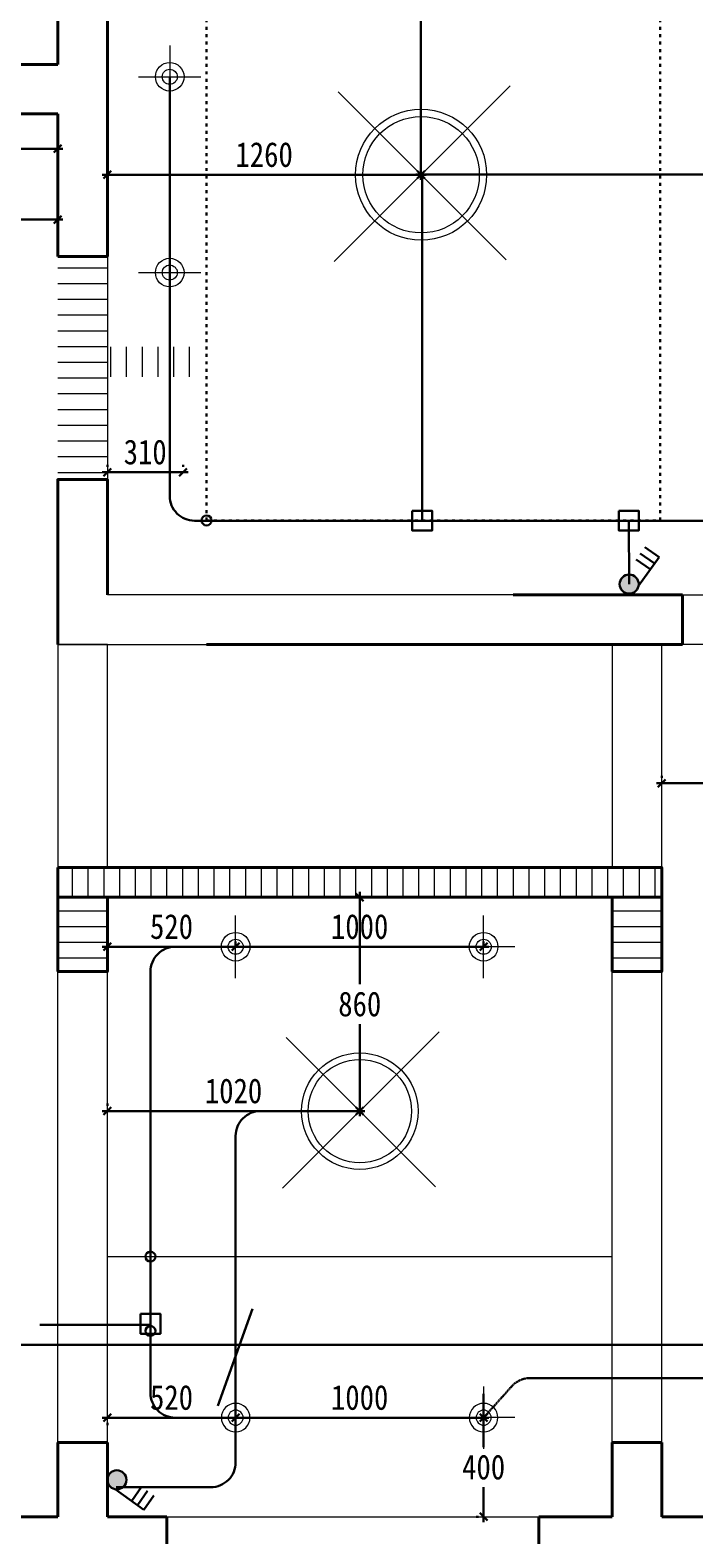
# Model space of a CAD drawing. Header units: millimetres. Extents: x -64529 to 3079702, y -28926 to 77119.
# Drawn here: x -25290 to -22613, y 39994 to 46066 of the extents above; entities that cross this region are included whole.
import ezdxf

# ---------------------------------------------------------------- set-up
doc = ezdxf.new("R2010")
doc.units = ezdxf.units.MM
doc.header["$LTSCALE"] = 10
doc.linetypes.add('ACAD_ISO03W100', pattern=[30, 12, -18])
doc.linetypes.add('DASH', pattern=[0.35, 0.25, -0.1])
doc.layers.get('0').update_dxf_attribs({"color": 255})
doc.layers.get('Defpoints').update_dxf_attribs({"color": 255})
for name, color, linetype, lineweight in [('1浅浅', 251, 'Continuous', 20), ('1灯位开关布线图', 1, 'Continuous', 30), ('1灯位开关布置图', 5, 'Continuous', 30), ('1灯具', 2, 'Continuous', 30), ('1空调', 3, 'Continuous', 30), ('灯具', 52, 'Continuous', 0)]:
    doc.layers.add(name, color=color, linetype=linetype, lineweight=lineweight)
doc.layers.add('图例及功率参数表', color=252, linetype='Continuous')
doc.styles.add('夏建东', font='', dxfattribs={"width": 0.85})
doc.styles.get('夏建东').set_extended_font_data('SimSun')
doc.dimstyles.new('g', dxfattribs={"dimtxt": 100, "dimasz": 31, "dimexe": 21, "dimexo": 30, "dimgap": 31, "dimtad": 1, "dimtih": 1, "dimtoh": 1, "dimdec": 0, "dimrnd": 10, "dimdsep": 46, "dimtxsty": '夏建东', "dimblk": 'OBLIQUE', "dimcen": 2.5, "dimdle": 21, "dimclrd": 5, "dimclre": 5, "dimclrt": 5, "dimadec": 0, "dimazin": 0, "dimtfac": 1, "dimtdec": 0, "dimtmove": 2, "dimatfit": 3, "dimldrblk": 'DOT', "dimfxl": 300, "dimlwd": -1, "dimlwe": -1, "dimarcsym": 1})
pattern_1 = [(180, (-735810.8, 30637.92), (-1e-14, -63.5), [])]

# ---------------------------------------------------------------- blocks, each defined once
blk = doc.blocks.new('20180504.16014101')
h = blk.add_hatch(color=7)
h.dxf.hatch_style = 1
edge = h.paths.add_edge_path()
edge.add_arc((158.8, 98.9), 38.5, 0, 360)
at = {"color": 7}
for p, q in [((129.4, 123.7), (0, 63.2)), ((0, 63.2), (31.3, 0)), ((29.3, 74.7), (59.6, 13)), ((55.5, 88.2), (85.8, 25.7))]:
    blk.add_line(p, q, dxfattribs=at)
blk.add_circle((158.8, 98.9), 38.5, dxfattribs=at)
blk = doc.blocks.new('_Oblique')
at = {"color": 0, "linetype": 'ByBlock', "lineweight": -2}
blk.add_line((-0.5, -0.5), (0.5, 0.5), dxfattribs=at)
blk = doc.blocks.new('*D386')
at = {"layer": '1灯位开关布置图', "color": 5, "transparency": 16777216}
for p, q in [((-23734.4, 47177.2), (-23734.6, 47177.2)), ((-23713.6, 47198.2), (-23713.6, 46410.5)), ((-23713.6, 45460.9), (-23713.6, 46248.5)), ((-23743.6, 45481.9), (-23734.6, 45481.9))]:
    blk.add_line(p, q, dxfattribs=at)
at = {"layer": 'Defpoints', "color": 0, "lineweight": 30, "transparency": 16777216}
for p in [(-23704.4, 47177.2), (-23713.6, 45481.9), (-23713.6, 45481.9)]:
    blk.add_point(p, dxfattribs=at)
at = {"layer": '1灯位开关布置图', "color": 5, "transparency": 16777216, "xscale": 31, "yscale": 31, "zscale": 31}
for p, rotation in [((-23713.6, 47177.2), 90), ((-23713.6, 45481.9), 270)]:
    blk.add_blockref('_Oblique', p, dxfattribs=dict(at, rotation=rotation))
at = {"layer": '1灯位开关布置图', "color": 5, "transparency": 16777216, "insert": (-23713.6, 46329.5), "char_height": 100, "attachment_point": 5, "style": '夏建东'}
blk.add_mtext('1700', dxfattribs=at)
blk = doc.blocks.new('_Dot')
at = {"color": 0, "linetype": 'ByBlock', "lineweight": -2}
blk.add_line((-0.5, 0), (-1, 0), dxfattribs=at)
at = {"color": 0, "linetype": 'ByBlock', "const_width": 0.5}
blk.add_lwpolyline([(-0.25, 0, 1), (0.25, 0, 1)], format="xyb", close=True, dxfattribs=at)
blk = doc.blocks.new('*D408')
at = {"layer": '1灯位开关布置图', "color": 5}
for p, q in [((-31298.3, 45697.2), (-31298.3, 45565.8)), ((-25178.3, 45697.2), (-25178.3, 45565.8)), ((-31319.3, 45586.8), (-25157.3, 45586.8))]:
    blk.add_line(p, q, dxfattribs=at)
at = {"layer": 'Defpoints', "color": 0, "lineweight": 30}
for p in [(-31298.3, 45727.2), (-25178.3, 45727.2), (-25178.3, 45586.8)]:
    blk.add_point(p, dxfattribs=at)
at = {"layer": '1灯位开关布置图', "color": 5, "xscale": 31, "yscale": 31, "zscale": 31, "rotation": 180}
blk.add_blockref('_Oblique', (-31298.3, 45586.8), dxfattribs=at)
at = {"layer": '1灯位开关布置图', "color": 5, "xscale": 31, "yscale": 31, "zscale": 31}
blk.add_blockref('_Oblique', (-25178.3, 45586.8), dxfattribs=at)
at = {"layer": '1灯位开关布置图', "color": 5, "insert": (-28238.3, 45667.8), "char_height": 100, "attachment_point": 5, "style": '夏建东'}
blk.add_mtext('6120', dxfattribs=at)
blk = doc.blocks.new('*D422')
at = {"layer": '1灯位开关布置图', "color": 5}
for p, q in [((-25178.3, 45399.7), (-25178.3, 45279.9)), ((-27039.3, 45300.9), (-25157.3, 45300.9)), ((-27018.3, 45330.9), (-27018.3, 45321.9))]:
    blk.add_line(p, q, dxfattribs=at)
at = {"layer": 'Defpoints', "color": 0, "lineweight": 30}
for p in [(-25178.3, 45429.7), (-27018.3, 45300.9), (-25178.3, 45300.9)]:
    blk.add_point(p, dxfattribs=at)
at = {"layer": '1灯位开关布置图', "color": 5, "xscale": 31, "yscale": 31, "zscale": 31, "rotation": 180}
blk.add_blockref('_Oblique', (-27018.3, 45300.9), dxfattribs=at)
at = {"layer": '1灯位开关布置图', "color": 5, "xscale": 31, "yscale": 31, "zscale": 31}
blk.add_blockref('_Oblique', (-25178.3, 45300.9), dxfattribs=at)
at = {"layer": '1灯位开关布置图', "color": 5, "insert": (-26098.3, 45381.9), "char_height": 100, "attachment_point": 5, "style": '夏建东'}
blk.add_mtext('1840', dxfattribs=at)
blk = doc.blocks.new('*D453')
at = {"layer": '1灯位开关布置图', "color": 5, "transparency": 16777216}
for p, q in [((-24652.1, 44281.9), (-24999.3, 44281.9)), ((-24978.3, 44311.9), (-24978.3, 44302.9)), ((-24673.1, 44311.9), (-24673.1, 44302.9))]:
    blk.add_line(p, q, dxfattribs=at)
at = {"layer": 'Defpoints', "color": 0, "lineweight": 30, "transparency": 16777216}
for p in [(-24978.3, 44281.9), (-24978.3, 44281.9), (-24673.1, 44281.9)]:
    blk.add_point(p, dxfattribs=at)
at = {"layer": '1灯位开关布置图', "color": 5, "transparency": 16777216, "xscale": 31, "yscale": 31, "zscale": 31, "rotation": 180}
blk.add_blockref('_Oblique', (-24978.3, 44281.9), dxfattribs=at)
at = {"layer": '1灯位开关布置图', "color": 5, "transparency": 16777216, "xscale": 31, "yscale": 31, "zscale": 31}
blk.add_blockref('_Oblique', (-24673.1, 44281.9), dxfattribs=at)
at = {"layer": '1灯位开关布置图', "color": 5, "transparency": 16777216, "insert": (-24825.7, 44362.9), "char_height": 100, "attachment_point": 5, "style": '夏建东'}
blk.add_mtext('310', dxfattribs=at)
blk = doc.blocks.new('*D454')
at = {"layer": '1灯位开关布置图', "color": 5, "transparency": 16777216}
for p, q in [((-22742.3, 43057.2), (-22742.3, 43048.2)), ((-22117.3, 43057.2), (-22117.3, 43048.2)), ((-22096.3, 43027.2), (-22763.3, 43027.2))]:
    blk.add_line(p, q, dxfattribs=at)
at = {"layer": 'Defpoints', "color": 0, "lineweight": 30, "transparency": 16777216}
for p in [(-22742.3, 43027.2), (-22742.3, 43027.2), (-22117.3, 43027.2)]:
    blk.add_point(p, dxfattribs=at)
at = {"layer": '1灯位开关布置图', "color": 5, "transparency": 16777216, "xscale": 31, "yscale": 31, "zscale": 31, "rotation": 180}
blk.add_blockref('_Oblique', (-22742.3, 43027.2), dxfattribs=at)
at = {"layer": '1灯位开关布置图', "color": 5, "transparency": 16777216, "xscale": 31, "yscale": 31, "zscale": 31}
blk.add_blockref('_Oblique', (-22117.3, 43027.2), dxfattribs=at)
at = {"layer": '1灯位开关布置图', "color": 5, "transparency": 16777216, "insert": (-22429.8, 43108.2), "char_height": 100, "attachment_point": 5, "style": '夏建东'}
blk.add_mtext('620', dxfattribs=at)
blk = doc.blocks.new('*D467')
at = {"layer": '1灯位开关布置图', "color": 5, "transparency": 16777216}
for p, q in [((-24460.8, 40497.2), (-24460.8, 40488.2)), ((-24439.8, 40467.2), (-24999.3, 40467.2)), ((-24978.3, 40437.2), (-24978.3, 40446.2))]:
    blk.add_line(p, q, dxfattribs=at)
at = {"layer": 'Defpoints', "color": 0, "lineweight": 30, "transparency": 16777216}
for p in [(-24978.3, 40467.2), (-24978.3, 40467.2), (-24460.8, 40467.2)]:
    blk.add_point(p, dxfattribs=at)
at = {"layer": '1灯位开关布置图', "color": 5, "transparency": 16777216, "xscale": 31, "yscale": 31, "zscale": 31, "rotation": 180}
blk.add_blockref('_Oblique', (-24978.3, 40467.2), dxfattribs=at)
at = {"layer": '1灯位开关布置图', "color": 5, "transparency": 16777216, "xscale": 31, "yscale": 31, "zscale": 31}
blk.add_blockref('_Oblique', (-24460.8, 40467.2), dxfattribs=at)
at = {"layer": '1灯位开关布置图', "color": 5, "transparency": 16777216, "insert": (-24719.5, 40548.2), "char_height": 100, "attachment_point": 5, "style": '夏建东'}
blk.add_mtext('520', dxfattribs=at)
blk = doc.blocks.new('*D468')
at = {"layer": '1灯位开关布置图', "color": 5, "transparency": 16777216}
for p, q in [((-24460.8, 40563.4), (-24460.8, 40446.2)), ((-23460.8, 40563.4), (-23460.8, 40446.2)), ((-24481.8, 40467.2), (-23439.8, 40467.2))]:
    blk.add_line(p, q, dxfattribs=at)
at = {"layer": 'Defpoints', "color": 0, "lineweight": 30, "transparency": 16777216}
for p in [(-24460.8, 40593.4), (-23460.8, 40593.4), (-23460.8, 40467.2)]:
    blk.add_point(p, dxfattribs=at)
at = {"layer": '1灯位开关布置图', "color": 5, "transparency": 16777216, "xscale": 31, "yscale": 31, "zscale": 31, "rotation": 180}
blk.add_blockref('_Oblique', (-24460.8, 40467.2), dxfattribs=at)
at = {"layer": '1灯位开关布置图', "color": 5, "transparency": 16777216, "xscale": 31, "yscale": 31, "zscale": 31}
blk.add_blockref('_Oblique', (-23460.8, 40467.2), dxfattribs=at)
at = {"layer": '1灯位开关布置图', "color": 5, "transparency": 16777216, "insert": (-23960.8, 40548.2), "char_height": 100, "attachment_point": 5, "style": '夏建东'}
blk.add_mtext('1000', dxfattribs=at)
blk = doc.blocks.new('*D469')
at = {"layer": '1灯位开关布置图', "color": 5, "transparency": 16777216}
for p, q in [((-23490.8, 40467.2), (-23481.8, 40467.2)), ((-23460.8, 40488.2), (-23460.8, 40348.2)), ((-23460.8, 40046.2), (-23460.8, 40186.2)), ((-23490.8, 40067.2), (-23481.8, 40067.2))]:
    blk.add_line(p, q, dxfattribs=at)
at = {"layer": 'Defpoints', "color": 0, "lineweight": 30, "transparency": 16777216}
for p in [(-23460.8, 40467.2), (-23460.8, 40067.2), (-23460.8, 40067.2)]:
    blk.add_point(p, dxfattribs=at)
at = {"layer": '1灯位开关布置图', "color": 5, "transparency": 16777216, "xscale": 31, "yscale": 31, "zscale": 31}
for p, rotation in [((-23460.8, 40467.2), 90), ((-23460.8, 40067.2), 270)]:
    blk.add_blockref('_Oblique', p, dxfattribs=dict(at, rotation=rotation))
at = {"layer": '1灯位开关布置图', "color": 5, "transparency": 16777216, "insert": (-23460.8, 40267.2), "char_height": 100, "attachment_point": 5, "style": '夏建东'}
blk.add_mtext('400', dxfattribs=at)
blk = doc.blocks.new('*D470')
at = {"layer": '1灯位开关布置图', "color": 5}
for p, q in [((-24978.3, 41734.2), (-24978.3, 41725.2)), ((-23960.3, 41734.2), (-23960.3, 41725.2)), ((-23939.3, 41704.2), (-24999.3, 41704.2))]:
    blk.add_line(p, q, dxfattribs=at)
at = {"layer": 'Defpoints', "color": 0, "lineweight": 30}
for p in [(-24978.3, 41704.2), (-24978.3, 41704.2), (-23960.3, 41704.2)]:
    blk.add_point(p, dxfattribs=at)
at = {"layer": '1灯位开关布置图', "color": 5, "xscale": 31, "yscale": 31, "zscale": 31, "rotation": 180}
blk.add_blockref('_Oblique', (-24978.3, 41704.2), dxfattribs=at)
at = {"layer": '1灯位开关布置图', "color": 5, "xscale": 31, "yscale": 31, "zscale": 31}
blk.add_blockref('_Oblique', (-23960.3, 41704.2), dxfattribs=at)
at = {"layer": '1灯位开关布置图', "color": 5, "insert": (-24469.3, 41785.2), "char_height": 100, "attachment_point": 5, "style": '夏建东'}
blk.add_mtext('1020', dxfattribs=at)
blk = doc.blocks.new('*D471')
at = {"layer": '1灯位开关布置图', "color": 5}
for p, q in [((-23990.3, 42567.2), (-23981.3, 42567.2)), ((-23960.3, 42588.2), (-23960.3, 42216.7)), ((-23960.3, 41683.2), (-23960.3, 42054.7)), ((-23990.3, 41704.2), (-23981.3, 41704.2))]:
    blk.add_line(p, q, dxfattribs=at)
at = {"layer": 'Defpoints', "color": 0, "lineweight": 30}
for p in [(-23960.3, 42567.2), (-23960.3, 42567.2), (-23960.3, 41704.2)]:
    blk.add_point(p, dxfattribs=at)
at = {"layer": '1灯位开关布置图', "color": 5, "xscale": 31, "yscale": 31, "zscale": 31}
for p, rotation in [((-23960.3, 42567.2), 90), ((-23960.3, 41704.2), 270)]:
    blk.add_blockref('_Oblique', p, dxfattribs=dict(at, rotation=rotation))
at = {"layer": '1灯位开关布置图', "color": 5, "insert": (-23960.3, 42135.7), "char_height": 100, "attachment_point": 5, "style": '夏建东'}
blk.add_mtext('860', dxfattribs=at)
blk = doc.blocks.new('*D791')
at = {"layer": '1灯位开关布置图', "color": 5, "transparency": 16777216}
for p, q in [((-19952.3, 45482.6), (-23734.6, 45482.6)), ((-23713.6, 45482.6), (-23713.6, 45503.6)), ((-19973.3, 45482.6), (-19973.3, 45503.6))]:
    blk.add_line(p, q, dxfattribs=at)
at = {"layer": 'Defpoints', "color": 0, "linetype": 'Continuous', "lineweight": 30, "transparency": 16777216}
for p in [(-23713.6, 45482.6), (-23713.6, 45482.6), (-19973.3, 45482.2)]:
    blk.add_point(p, dxfattribs=at)
at = {"layer": '1灯位开关布置图', "color": 5, "linetype": 'Continuous', "transparency": 16777216, "xscale": 31, "yscale": 31, "zscale": 31, "rotation": 180}
blk.add_blockref('_Oblique', (-23713.6, 45482.6), dxfattribs=at)
at = {"layer": '1灯位开关布置图', "color": 5, "linetype": 'Continuous', "transparency": 16777216, "xscale": 31, "yscale": 31, "zscale": 31}
blk.add_blockref('_Oblique', (-19973.3, 45482.6), dxfattribs=at)
at = {"layer": '1灯位开关布置图', "color": 5, "linetype": 'Continuous', "lineweight": 30, "transparency": 16777216, "insert": (-21843.4, 45563.6), "char_height": 100, "attachment_point": 5, "style": '夏建东'}
blk.add_mtext('3740', dxfattribs=at)
blk = doc.blocks.new('*D1274')
at = {"layer": '1灯位开关布置图', "color": 5, "transparency": 16777216}
for p, q in [((-23692.6, 45481.9), (-24999.3, 45481.9)), ((-24978.3, 45511.9), (-24978.3, 45502.9)), ((-23713.6, 45511.9), (-23713.6, 45502.9))]:
    blk.add_line(p, q, dxfattribs=at)
at = {"layer": 'Defpoints', "color": 0, "lineweight": 30, "transparency": 16777216}
for p in [(-24978.3, 45481.9), (-24978.3, 45481.9), (-23713.6, 45481.9)]:
    blk.add_point(p, dxfattribs=at)
at = {"layer": '1灯位开关布置图', "color": 5, "transparency": 16777216, "xscale": 31, "yscale": 31, "zscale": 31, "rotation": 180}
blk.add_blockref('_Oblique', (-24978.3, 45481.9), dxfattribs=at)
at = {"layer": '1灯位开关布置图', "color": 5, "transparency": 16777216, "xscale": 31, "yscale": 31, "zscale": 31}
blk.add_blockref('_Oblique', (-23713.6, 45481.9), dxfattribs=at)
at = {"layer": '1灯位开关布置图', "color": 5, "transparency": 16777216, "insert": (-24345.9, 45562.9), "char_height": 100, "attachment_point": 5, "style": '夏建东'}
blk.add_mtext('1260', dxfattribs=at)
blk = doc.blocks.new('3e344fc')
at = {"layer": '图例及功率参数表', "color": 2, "lineweight": 0}
for p, q in [((789283.6, 16827.9), (789283.6, 16575.6)), ((789157.4, 16701.8), (789409.7, 16701.8))]:
    blk.add_line(p, q, dxfattribs=at)
blk.add_circle((789283.6, 16701.8), 30.4, dxfattribs=at)
at = {"layer": '灯具', "color": 2, "lineweight": 0}
blk.add_circle((789283.6, 16701.8), 57.7, dxfattribs=at)
blk = doc.blocks.new('*D1741')
at = {"layer": '1灯位开关布置图', "color": 5}
for p, q in [((-24460.8, 42367.2), (-24460.8, 42388.2)), ((-23460.8, 42367.2), (-23460.8, 42388.2)), ((-24481.8, 42367.2), (-23439.8, 42367.2))]:
    blk.add_line(p, q, dxfattribs=at)
at = {"layer": 'Defpoints', "color": 0, "linetype": 'Continuous', "lineweight": 30}
for p in [(-24460.8, 42367.2), (-23460.8, 42367.2), (-23460.8, 42367.2)]:
    blk.add_point(p, dxfattribs=at)
at = {"layer": '1灯位开关布置图', "color": 5, "linetype": 'Continuous', "xscale": 31, "yscale": 31, "zscale": 31, "rotation": 180}
blk.add_blockref('_Oblique', (-24460.8, 42367.2), dxfattribs=at)
at = {"layer": '1灯位开关布置图', "color": 5, "linetype": 'Continuous', "xscale": 31, "yscale": 31, "zscale": 31}
blk.add_blockref('_Oblique', (-23460.8, 42367.2), dxfattribs=at)
at = {"layer": '1灯位开关布置图', "color": 5, "linetype": 'Continuous', "lineweight": 30, "insert": (-23960.8, 42448.2), "char_height": 100, "attachment_point": 5, "style": '夏建东'}
blk.add_mtext('1000', dxfattribs=at)
blk = doc.blocks.new('*D1742')
at = {"layer": '1灯位开关布置图', "color": 5}
for p, q in [((-24978.3, 42367.2), (-24978.3, 42388.2)), ((-24460.8, 42367.2), (-24460.8, 42388.2)), ((-24439.8, 42367.2), (-24999.3, 42367.2))]:
    blk.add_line(p, q, dxfattribs=at)
at = {"layer": 'Defpoints', "color": 0, "linetype": 'Continuous', "lineweight": 30}
for p in [(-24978.3, 42367.2), (-24978.3, 42367.2), (-24460.8, 42367.2)]:
    blk.add_point(p, dxfattribs=at)
at = {"layer": '1灯位开关布置图', "color": 5, "linetype": 'Continuous', "xscale": 31, "yscale": 31, "zscale": 31, "rotation": 180}
blk.add_blockref('_Oblique', (-24978.3, 42367.2), dxfattribs=at)
at = {"layer": '1灯位开关布置图', "color": 5, "linetype": 'Continuous', "xscale": 31, "yscale": 31, "zscale": 31}
blk.add_blockref('_Oblique', (-24460.8, 42367.2), dxfattribs=at)
at = {"layer": '1灯位开关布置图', "color": 5, "linetype": 'Continuous', "lineweight": 30, "insert": (-24719.5, 42448.2), "char_height": 100, "attachment_point": 5, "style": '夏建东'}
blk.add_mtext('520', dxfattribs=at)

msp = doc.modelspace()

# ---------------------------------------------------------------- hatches: boundary and pattern name
at = {"layer": '1浅浅', "lineweight": 0}
h = msp.add_hatch(dxfattribs=at)
h.set_pattern_fill('ANSI31', color=256, scale=20, angle=135, style=0)
h.set_pattern_definition([(180, (-238514.44, 30755.78), (-1e-14, -63.5), [])])
h.paths.add_polyline_path([(-24978.3, 45152.2), (-25178.3, 45152.2), (-25178.3, 44252.2), (-24978.3, 44252.2)])
h = msp.add_hatch(dxfattribs=at)
h.set_pattern_fill('ANSI31', color=256, scale=20, angle=45, style=0)
h.set_pattern_definition([(90, (-238514.44, 30755.78), (-63.5, 1e-14), [])])
h.paths.add_polyline_path([(-24978.3, 44787.2), (-24628.2, 44787.2), (-24628.2, 44667.2), (-24978.3, 44667.2)])
h = msp.add_hatch(dxfattribs=at)
h.set_pattern_fill('ANSI31', color=256, scale=20, angle=45, style=0)
h.set_pattern_definition([(90, (-735810.8, 30637.92), (-63.5, 1e-14), [])])
h.paths.add_polyline_path([(-25178.3, 42687.2), (-22742.3, 42687.2), (-22742.3, 42567.2), (-25178.3, 42567.2)])
h = msp.add_hatch(dxfattribs=at)
h.set_pattern_fill('ANSI31', color=256, scale=20, angle=135, style=0)
h.set_pattern_definition(pattern_1)
h.paths.add_polyline_path([(-25178.3, 42267.2), (-24978.3, 42267.2), (-24978.3, 42567.2), (-25178.3, 42567.2)])
h = msp.add_hatch(dxfattribs=at)
h.set_pattern_fill('ANSI31', color=256, scale=20, angle=135, style=0)
h.set_pattern_definition(pattern_1)
h.paths.add_polyline_path([(-22942.3, 42267.2), (-22742.3, 42267.2), (-22742.3, 42567.2), (-22942.3, 42567.2)])

# ---------------------------------------------------------------- linework, layer by layer
at = {"layer": '1浅浅', "lineweight": 40}
for p, q in [((-25178.3, 50577.2), (-25178.3, 45927.2)), ((-24978.3, 47177.2), (-24978.3, 45507.2)), ((-27668.3, 45927.2), (-25178.3, 45927.2)), ((-28558.3, 45727.2), (-25178.3, 45727.2)), ((-25178.3, 45727.2), (-25178.3, 45507.2)), ((-25178.3, 45152.2), (-25178.3, 45507.2)), ((-24978.3, 45507.2), (-24978.3, 45152.2)), ((-24978.3, 45152.2), (-25178.3, 45152.2)), ((-24978.3, 45152.2), (-25178.3, 45152.2)), ((-24978.3, 45152.2), (-25178.3, 45152.2)), ((-25178.3, 44252.2), (-24978.3, 44252.2)), ((-25178.3, 44252.2), (-24978.3, 44252.2)), ((-25178.3, 43887.2), (-25178.3, 43587.2)), ((-24978.3, 43887.2), (-24978.3, 43787.2)), ((-23342.3, 43787.2), (-22658.3, 43787.2)), ((-22658.3, 43787.2), (-22658.3, 43587.2)), ((-22658.3, 43787.2), (-22658.3, 43587.2)), ((-24578.3, 43587.2), (-22658.3, 43587.2)), ((-25178.3, 40367.2), (-24978.3, 40367.2)), ((-25178.3, 40367.2), (-25178.3, 40067.2)), ((-24978.3, 40067.2), (-24978.3, 40367.2)), ((-22942.3, 40367.2), (-22742.3, 40367.2)), ((-27868.8, 40067.2), (-25178.3, 40067.2)), ((-24978.3, 40067.2), (-24738.3, 40067.2)), ((-24738.3, 40067.2), (-24738.3, 39817.2)), ((-24738.3, 40067.2), (-24738.3, 39817.2)), ((-23238.3, 40067.2), (-23238.3, 39817.2)), ((-23238.3, 40067.2), (-23238.3, 39817.2)), ((-22942.3, 40067.2), (-23238.3, 40067.2)), ((-22742.3, 40067.2), (-21738.3, 40067.2))]:
    msp.add_line(p, q, dxfattribs=at)
at = {"layer": '1浅浅', "ltscale": 0.5}
for p, q in [((-24978.3, 45152.2), (-24978.3, 44252.2)), ((-24978.3, 45152.2), (-24978.3, 44252.2)), ((-25178.3, 40367.2), (-25178.3, 42267.2)), ((-24978.3, 40367.2), (-24978.3, 42267.2)), ((-22942.3, 40367.2), (-22942.3, 42267.2)), ((-22742.3, 40367.2), (-22742.3, 42267.2))]:
    msp.add_line(p, q, dxfattribs=at)
at = {"layer": '1浅浅', "lineweight": 0}
for p, q in [((-23342.3, 43787.2), (-24978.3, 43787.2)), ((-25178.3, 43587.2), (-24578.3, 43587.2))]:
    msp.add_line(p, q, dxfattribs=at)
at = {"layer": '1浅浅', "lineweight": 0, "ltscale": 0.1}
msp.add_line((-22742.3, 40067.2), (-22742.3, 40367.2), dxfattribs=at)
at = {"layer": '1浅浅', "lineweight": 40}
for points in [[(-25178.3, 43887.2), (-25178.3, 44252.2), (-24978.3, 44252.2), (-24978.3, 43887.2)], [(-22942.3, 40067.2), (-22942.3, 40367.2)], [(-22742.3, 40367.2), (-22742.3, 40067.2)]]:
    msp.add_lwpolyline(points, dxfattribs=at)
at = {"layer": '1浅浅', "ltscale": 0.5}
for points in [[(-22658.3, 43787.2), (-21788.3, 43787.2), (-21788.3, 43587.2), (-22658.3, 43587.2)], [(-24978.3, 43587.2), (-25178.3, 43587.2), (-25178.3, 42687.2), (-24978.3, 42687.2)], [(-22742.3, 43587.2), (-22942.3, 43587.2), (-22942.3, 42687.2), (-22742.3, 42687.2)], [(-24738.3, 40067.2), (-23238.3, 40067.2), (-23238.3, 39817.2), (-24738.3, 39817.2)]]:
    msp.add_lwpolyline(points, close=True, dxfattribs=at)
at = {"layer": '1浅浅', "lineweight": 40}
for points in [[(-25178.3, 42687.2), (-22742.3, 42687.2), (-22742.3, 42567.2), (-25178.3, 42567.2)], [(-25178.3, 42267.2), (-24978.3, 42267.2), (-24978.3, 42567.2), (-25178.3, 42567.2)], [(-22942.3, 42267.2), (-22742.3, 42267.2), (-22742.3, 42567.2), (-22942.3, 42567.2)]]:
    msp.add_lwpolyline(points, close=True, dxfattribs=at)
at = {"layer": '1灯位开关布线图', "linetype": 'Continuous', "lineweight": 30}
for points in [[(-24726.7, 45877.2), (-24726.7, 44186.1, 0.414214), (-24626.7, 44086.1), (-22875.6, 44086.1)], [(-23460.8, 42367.2), (-24704.4, 42367.2, 0.414214), (-24804.4, 42267.2), (-24804.4, 40567.2, 0.414214), (-24704.4, 40467.2), (-23460.8, 40467.2)], [(-23960.3, 41704.2), (-24360.8, 41704.2, 0.414214), (-24460.8, 41604.2), (-24460.8, 40286.9, -0.414214), (-24560.8, 40186.9), (-24943.3, 40186.9)]]:
    msp.add_lwpolyline(points, format="xyb", dxfattribs=at)
for points in [[(-23708.7, 45477.7), (-23708.7, 44086.1)], [(-22874, 43830.4), (-22875.6, 44086.1)], [(-24533, 40514.7), (-24393.5, 40906)]]:
    msp.add_lwpolyline(points, dxfattribs=at)
for points in [[(-23748.4, 44126.1), (-23668.4, 44126.1), (-23668.4, 44046.1), (-23748.4, 44046.1)], [(-22915.3, 44126.1), (-22835.3, 44126.1), (-22835.3, 44046.1), (-22915.3, 44046.1)], [(-24844.4, 40885.9), (-24764.4, 40885.9), (-24764.4, 40805.9), (-24844.4, 40805.9)]]:
    msp.add_lwpolyline(points, close=True, dxfattribs=at)
at = {"layer": '1灯位开关布线图', "color": 6, "linetype": 'DASH', "lineweight": 30}
for points in [[(-22875.6, 44086.1), (-21720.3, 44086.1)], [(-24804.4, 40841.4), (-25251.2, 40841.4)]]:
    msp.add_lwpolyline(points, dxfattribs=at)
msp.add_lwpolyline([(-22117.3, 40627.2), (-23272.7, 40627.2, 0.213198), (-23347.2, 40594), (-23460.8, 40467.2)], format="xyb", dxfattribs=at)
at = {"layer": '1灯位开关布线图', "linetype": 'Continuous', "lineweight": 30}
for centre in [(-24578.3, 44087.2), (-24804.4, 41117.2), (-24804.4, 40817.2)]:
    msp.add_circle(centre, 20, dxfattribs=at)
at = {"layer": '1灯具', "color": 2, "linetype": 'ACAD_ISO03W100', "ltscale": 0.1, "true_color": 0xf1eb1f}
for p, q in [((-24578.3, 44087.2), (-24578.3, 47177.2)), ((-22748.3, 44087.2), (-22748.3, 47177.2)), ((-24578.3, 44087.2), (-22748.3, 44087.2))]:
    msp.add_line(p, q, dxfattribs=at)
at = {"layer": '1灯具', "lineweight": 0}
for p, q in [((-23353.2, 45841.4), (-24063.8, 45132.6)), ((-24047.5, 45816.3), (-23369.9, 45139.1)), ((-24978.3, 41117.2), (-22942.3, 41117.2))]:
    msp.add_line(p, q, dxfattribs=at)
at = {"layer": '1灯具', "lineweight": 15}
for p, q in [((-23640.2, 42023.4), (-24271.9, 41393.4)), ((-24257.4, 42001.1), (-23655, 41399.2))]:
    msp.add_line(p, q, dxfattribs=at)
at = {"layer": '1灯具', "lineweight": 0}
for radius in [264.2, 234.7]:
    msp.add_circle((-23712.9, 45481.9), radius, dxfattribs=at)
at = {"layer": '1灯具', "lineweight": 15}
for radius in [234.9, 208.6]:
    msp.add_circle((-23959.9, 41703.9), radius, dxfattribs=at)
at = {"layer": '1空调', "color": 1, "linetype": 'Continuous', "lineweight": 30}
msp.add_lwpolyline([(-18659.7, 38276.1), (-18659.7, 40660.6, 0.414214), (-18759.7, 40760.6), (-26025, 40760.6)], format="xyb", dxfattribs=at)

# ---------------------------------------------------------------- block references
at = {"layer": '1灯位开关布线图', "color": 255}
for p, rotation in [((-22783.9, 43994.4), 209.2981138942393), ((-24775.8, 40126.2), 119.2981138962932)]:
    msp.add_blockref('20180504.16014101', p, dxfattribs=dict(at, rotation=rotation))
at = {"layer": '1灯位开关布线图', "color": 251, "rotation": 119.2981138957816}
msp.add_blockref('20180504.16014101', (-24775.8, 40126.2), dxfattribs=at)
at = {"layer": '1灯具', "color": 2, "lineweight": 0}
for p in [(-814010.3, 29175.5), (-814010.3, 28385.5)]:
    msp.add_blockref('3e344fc', p, dxfattribs=at)
at = {"layer": '1灯具', "color": 2, "lineweight": 0, "rotation": 180}
for p in [(764822.8, 59069), (765822.8, 59069)]:
    msp.add_blockref('3e344fc', p, dxfattribs=at)
at = {"layer": '1灯具', "lineweight": 0, "xscale": -1}
for p in [(764822.8, 23765.5), (765822.8, 23765.5)]:
    msp.add_blockref('3e344fc', p, dxfattribs=at)

# ---------------------------------------------------------------- dimensions: what is measured, and where the dimension line sits
at = {"layer": '1灯位开关布置图'}
for base, p1, p2, picture, middle in [((-23713.6, 45481.9), (-23704.4, 47177.2), (-23713.6, 45481.9), '*D386', (-23713.6, 46329.5)), ((-23960.3, 42567.2), (-23960.3, 41704.2), (-23960.3, 42567.2), '*D471', (-23960.3, 42135.7)), ((-23460.8, 40067.2), (-23460.8, 40467.2), (-23460.8, 40067.2), '*D469', (-23460.8, 40267.2))]:
    dim = msp.add_linear_dim(base=base, p1=p1, p2=p2, angle=90, dimstyle='g', dxfattribs=at)
    dim.commit()
    dim.dimension.update_dxf_attribs({"geometry": picture, "text_midpoint": middle})
for base, p1, p2, picture, middle in [((-25178.3, 45586.8), (-31298.3, 45727.2), (-25178.3, 45727.2), '*D408', (-28238.3, 45667.8)), ((-24978.3, 45481.9), (-23713.6, 45481.9), (-24978.3, 45481.9), '*D1274', (-24345.9, 45562.9)), ((-25178.3, 45300.9), (-27018.3, 45300.9), (-25178.3, 45429.7), '*D422', (-26098.3, 45381.9)), ((-24978.3, 44281.9), (-24673.1, 44281.9), (-24978.3, 44281.9), '*D453', (-24825.7, 44362.9)), ((-22742.3, 43027.2), (-22117.3, 43027.2), (-22742.3, 43027.2), '*D454', (-22429.8, 43108.2)), ((-24978.3, 41704.2), (-23960.3, 41704.2), (-24978.3, 41704.2), '*D470', (-24469.3, 41785.2)), ((-24978.2550455, 40467.2393314), (-24460.7550455, 40467.2393314), (-24978.2550455, 40467.2393314), '*D467', (-24719.5050455, 40548.2393314)), ((-23460.8, 40467.2), (-24460.8, 40593.4), (-23460.8, 40593.4), '*D468', (-23960.8, 40548.2))]:
    dim = msp.add_linear_dim(base=base, p1=p1, p2=p2, dimstyle='g', dxfattribs=at)
    dim.commit()
    dim.dimension.update_dxf_attribs({"geometry": picture, "text_midpoint": middle})
at = {"layer": '1灯位开关布置图', "linetype": 'Continuous', "lineweight": 30}
for base, p1, p2, picture, middle in [((-23713.6, 45482.6), (-19973.3, 45482.2), (-23713.6, 45482.6), '*D791', (-21843.4, 45563.6)), ((-24978.2550455, 42367.2393314), (-24460.7550455, 42367.2393314), (-24978.2550455, 42367.2393314), '*D1742', (-24719.5050455, 42448.2393314)), ((-23460.8, 42367.2), (-24460.8, 42367.2), (-23460.8, 42367.2), '*D1741', (-23960.8, 42448.2))]:
    dim = msp.add_linear_dim(base=base, p1=p1, p2=p2, dimstyle='g', override={"dimzin": 0, "dimfxlon": 1}, dxfattribs=at)
    dim.commit()
    dim.dimension.update_dxf_attribs({"geometry": picture, "text_midpoint": middle})

doc.saveas('drawing.dxf')
